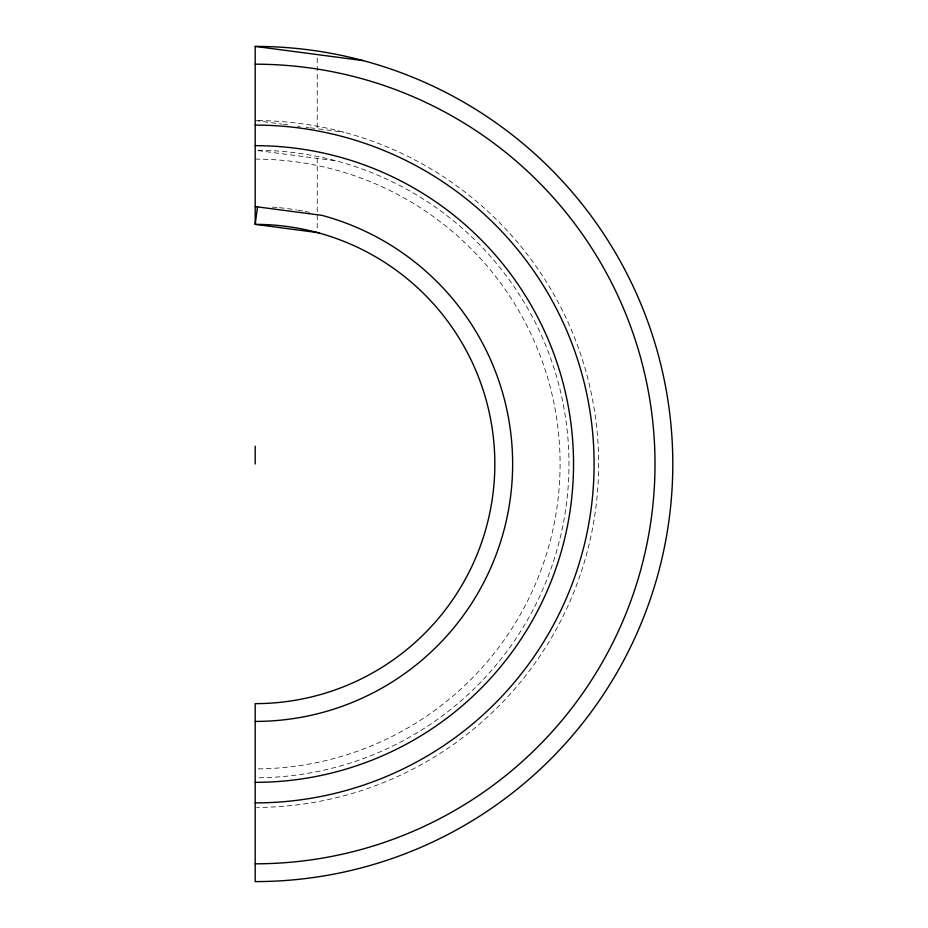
<?xml version="1.0" encoding="UTF-8"?>
<svg xmlns="http://www.w3.org/2000/svg" width="928" height="928" viewBox="0 0 928 928"><rect width="100%" height="100%" fill="white"/><g stroke="black" fill="none" stroke-linecap="round" stroke-linejoin="round"><path stroke-width="0.7" stroke-dasharray="4.64 3.48" d="M255.2 120.559L281.984 124.074M283.388 124.259L290.441 125.187M297.482 126.115L300.301 126.486M305.95 127.229L308.769 127.6M310.172 127.786L317.225 128.714L317.225 57.42M318.64 128.899L344.091 132.252M258.019 150.591L336.412 160.904M317.225 158.375L317.225 231.107M258.054 150.232A313.78 313.78 0 0 1 568.98 464A313.78 313.78 0 0 1 258.054 777.768M258.065 120.57A343.441 343.441 0 0 1 598.641 464.719A343.441 343.441 0 0 1 256.638 807.441M255.2 159.117A304.883 304.883 0 0 1 560.083 462.562A304.883 304.883 0 0 1 258.077 768.871M272.322 207.141A257.427 257.427 0 0 1 278.052 207.582M279.49 207.721A257.427 257.427 0 0 1 296.647 209.925M298.062 210.169A257.427 257.427 0 0 1 303.734 211.19M305.138 211.456A257.427 257.427 0 0 1 309.36 212.326"/><path stroke-width="1.39" d="M257.508 206.874L255.2 224.367A239.633 239.633 0 0 1 494.833 464A239.633 239.633 0 0 1 255.2 703.633L255.2 881.6A417.6 417.6 0 0 0 672.8 464A417.6 417.6 0 0 0 255.2 46.4L255.2 224.367L319.522 232.835M255.2 46.4L363.277 60.633M255.2 206.573L321.83 215.342A257.427 257.427 0 0 1 255.2 721.427M255.2 446.206L255.2 464M255.2 145.661A318.339 318.339 0 0 1 573.539 464A318.339 318.339 0 0 1 255.2 782.339M255.2 125.106A338.894 338.894 0 0 1 594.094 464A338.894 338.894 0 0 1 255.2 802.894M255.2 64.194A399.806 399.806 0 0 1 655.006 464A399.806 399.806 0 0 1 255.2 863.806"/></g></svg>
